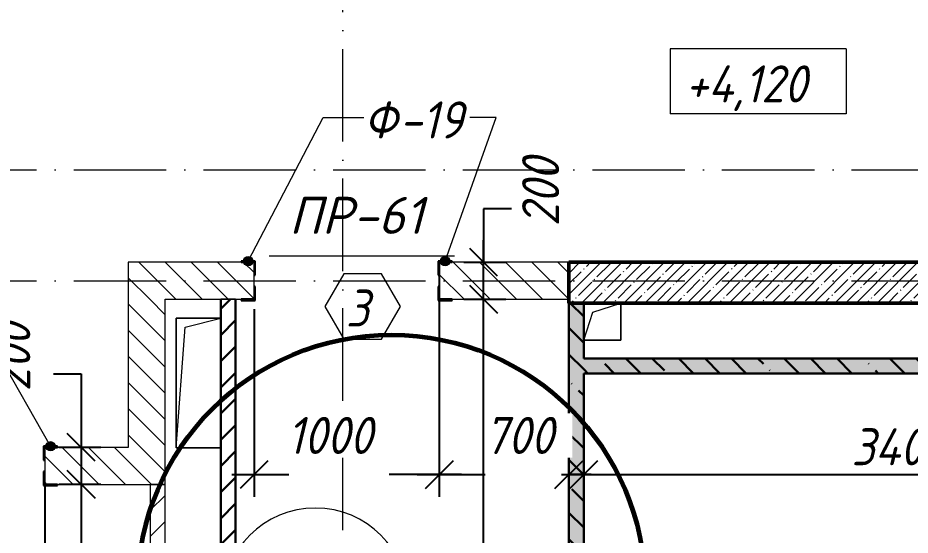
# Model space of a CAD drawing. Header units: millimetres. Extents: x -6064 to 178764, y -5836 to 29924.
# Drawn here: x 108955 to 113773, y 9126 to 11921 of the extents above; entities that cross this region are included whole.
import ezdxf

# ---------------------------------------------------------------- set-up
doc = ezdxf.new("R2010")
doc.units = ezdxf.units.MM
doc.linetypes.add('50_200_ШТРИХ_1Т_ш5_п1_п1_', pattern=[700, 500, -100, 0, -100])
for name, color, linetype, lineweight in [('0) ПГП', 1, 'Continuous', 30), ('1) ПГП Зеленый', 2, 'Continuous', 30), ('A-AREA-IDEN', 7, 'Continuous', 9), ('A-DETL-1', 7, 'Continuous', 50), ('A-DOOR-IDEN', 7, 'Continuous', 9), ('A-FLOR', 7, 'Continuous', 9), ('A-GENM', 7, 'Continuous', 9), ('A-GENM-1', 7, 'Continuous', 25), ('A-GENM-IDEN', 7, 'Continuous', 9), ('A-WALL-3', 7, 'Continuous', 50), ('A-WALL-PATT-1', 7, 'Continuous', 5), ('G-ANNO-DIMS', 7, 'Continuous', 9), ('Оси-1', 7, '50_200_ШТРИХ_1Т_ш5_п1_п1_', 9)]:
    doc.layers.add(name, color=color, linetype=linetype, lineweight=lineweight)
doc.layers.add('A-ANNO-DIMS', color=7, linetype='Continuous')
for name, color, linetype, lineweight, true_color in [('A-WALL-FNSH-2', 7, 'Continuous', 13, 0xce0000), ('A-WALL-FNSH-3', 7, 'Continuous', 13, 0x008000), ('A-WALL-PATT-2', 7, 'Continuous', 5, 0xce0000), ('A-WALL-PATT-3', 7, 'Continuous', 5, 0x008000)]:
    doc.layers.add(name, color=color, linetype=linetype, lineweight=lineweight, true_color=true_color)
doc.styles.add('ISOCPEUR_I_2', font='isocpeui.ttf', dxfattribs={"width": 0.9, "height": 200})
doc.styles.add('ISOCPEUR_I_4', font='isocpeui.ttf', dxfattribs={"height": 200})
doc.dimstyles.new('ISO-2_0_0_9К_СРЕДНИЙ', dxfattribs={"dimscale": 304.8, "dimtxt": 199.196235, "dimasz": 0.492126, "dimexe": 0.393701, "dimexo": 0, "dimgap": 0, "dimtad": 1, "dimdec": 0, "dimzin": 0, "dimdsep": 46, "dimtxsty": 'ISOCPEUR_I_2', "dimblk1": 'OBLIQUE', "dimblk2": 'OBLIQUE', "dimsah": 1, "dimcen": 0.09, "dimdle": 0.393701, "dimazin": 0, "dimtfac": 1, "dimtdec": 4, "dimtix": 1, "dimtmove": 1, "dimatfit": 3, "dimfxl": 1, "dimtvp": 1, "dimtolj": 1, "dimtzin": 0, "dimarcsym": 2})
doc.dimstyles.new('ISO-2_0_0_9К_СРЕДНИЙ_1', dxfattribs={"dimscale": 304.8, "dimtxt": 199.196235, "dimasz": 0.492126, "dimexe": 0.393701, "dimexo": 0, "dimgap": 0, "dimtad": 1, "dimdec": 0, "dimzin": 0, "dimdsep": 46, "dimtxsty": 'ISOCPEUR_I_2', "dimblk1": 'OBLIQUE', "dimblk2": 'OBLIQUE', "dimsah": 1, "dimcen": 0.09, "dimdle": 0.393701, "dimazin": 0, "dimtfac": 1, "dimtdec": 4, "dimtix": 1, "dimtmove": 2, "dimatfit": 3, "dimfxl": 1, "dimtvp": 1, "dimtolj": 1, "dimtzin": 0, "dimarcsym": 2})
doc.dimstyles.new('ISO-2_0_0_9К_СРЕДНИЙ_2', dxfattribs={"dimscale": 304.8, "dimtxt": 199.196235, "dimasz": 0.492126, "dimexe": 0.393701, "dimexo": 0, "dimgap": 0, "dimtad": 1, "dimdec": 0, "dimzin": 0, "dimdsep": 46, "dimtxsty": 'ISOCPEUR_I_2', "dimblk1": 'OBLIQUE', "dimblk2": 'OBLIQUE', "dimsah": 1, "dimcen": 0.09, "dimdle": 0.393701, "dimazin": 0, "dimtfac": 1, "dimtdec": 4, "dimtix": 1, "dimtmove": 0, "dimatfit": 3, "dimfxl": 1, "dimtvp": 1, "dimtolj": 1, "dimtzin": 0, "dimarcsym": 2})
doc.dimstyles.new('ISO-2_0_0_9К_СРЕДНИЙ_ФОН', dxfattribs={"dimscale": 304.8, "dimtxt": 199.196235, "dimasz": 0.492126, "dimexe": 0.393701, "dimexo": 0, "dimgap": 0.164042, "dimtad": 1, "dimdec": 0, "dimdsep": 46, "dimtxsty": 'ISOCPEUR_I_2', "dimblk1": 'OBLIQUE', "dimblk2": 'OBLIQUE', "dimsah": 1, "dimcen": 0.09, "dimdle": 0.393701, "dimazin": 0, "dimtfac": 1, "dimtdec": 4, "dimtix": 1, "dimtmove": 2, "dimatfit": 3, "dimfxl": 1, "dimtvp": 1, "dimtfill": 1, "dimtolj": 1, "dimtzin": 0, "dimarcsym": 2})
doc.dimstyles.new('ISO-2_0_0_9К_СРЕДНИЙ_ФОН_1', dxfattribs={"dimscale": 304.8, "dimtxt": 199.196235, "dimasz": 0.492126, "dimexe": 0.393701, "dimexo": 0, "dimgap": 0.164042, "dimtad": 1, "dimdec": 0, "dimdsep": 46, "dimtxsty": 'ISOCPEUR_I_2', "dimblk1": 'OBLIQUE', "dimblk2": 'OBLIQUE', "dimsah": 1, "dimcen": 0.09, "dimdle": 0.393701, "dimazin": 0, "dimtfac": 1, "dimtdec": 4, "dimtix": 1, "dimtmove": 0, "dimatfit": 3, "dimfxl": 1, "dimtvp": 1, "dimtfill": 1, "dimtolj": 1, "dimtzin": 0, "dimarcsym": 2})
pattern_1 = [(50, (0, 0), (72.873764, -6.37607), [7.62, -83.82]), (355, (0, 0), (-14.09699, 76.422444), [6.096, -67.056]), (100.451, (6.07, -0.53), (58.776964, 70.04687), [6.476, -71.236]), (46.184, (0, 20.32), (108.43142, -16.817454), [11.43, -125.73]), (96.636, (9.04, 18.92), (94.961, 98.97089), [9.714, -106.854]), (351.184, (0, 20.32), (94.96227, 98.97018), [9.144, -100.584]), (21, (10.16, 15.24), (60.64565, -40.906537), [7.62, -83.82]), (326, (10.16, 15.24), (24.72083, 73.67493), [6.096, -67.056]), (71.451, (15.214, 11.83), (85.36689, 32.768737), [6.476, -71.236]), (37.5, (0, 0), (1.235525, 33.8224325), [3.353, -62.89, 3.353, -64.719, -67.31]), (37.5, (0, 0), (1.235525, 33.8224325), [-134.315, 3.353, -63.957]), (7.5, (0, 0), (26.728146, 40.072549), [3.353, -35.458, 3.353, -61.366, -25.654]), (7.5, (0, 0), (26.728146, 40.072549), [-103.53, 3.353, -22.301]), (327.5, (-22.657, 0), (54.2363175, -2.2921173), [3.353, -22.047, 3.353, -75.895, -105.156]), (327.5, (-22.657, 0), (54.2363175, -2.2921173), [-104.648, 3.353, -101.803]), (317.5, (-32.817, 0), (59.25158, 10.17014), [3.353, -29.667, 3.353, -49.276, -74.676]), (317.5, (-32.817, 0), (59.25158, 10.17014), [-85.649, 3.353, -71.323])]
pattern_2 = [(135, (0, 0), (-142.5612, -142.5612), []), (135, (142.56, 0), (-142.5612, -142.5612), [252.016, -50.403, 3.353, -47.05])]
pattern_3 = [(45, (0, 0), (-70.71068, 70.71068), [])]
pattern_4 = [(135, (0, 0), (-70.71068, -70.71068), [])]

# ---------------------------------------------------------------- blocks, each defined once
blk = doc.blocks.new('AR_Отверстие прямоугольное _в плите_ - AR_Отверстие прямоугольное _в плите_-V73-АР1_1_Кладочный план 2 этажа')
at = {"layer": 'A-GENM'}
for p, q in [((-50, 50), (100, 100)), ((100, -100), (100, 100)), ((-100, -100), (-50, 50)), ((-100, -100), (100, -100))]:
    blk.add_line(p, q, dxfattribs=at)
blk = doc.blocks.new('AR_Отверстие прямоугольное _в плите_ - AR_Отверстие прямоугольное _в плите_-24526029-АР1_1_Кладочный план 2 этажа')
at = {"layer": 'A-GENM'}
for p, q in [((120, 350), (-120, 350)), ((-120, 350), (-120, -350)), ((-72, 302), (120, 350)), ((-120, -350), (-72, 302)), ((-120, -350), (120, -350))]:
    blk.add_line(p, q, dxfattribs=at)
blk = doc.blocks.new('Фахверк_СКБ_Уголок - Ф-19_200х3980 h-28533769-АР1_1_Кладочный план 2 этажа')
at = {"layer": 'A-GENM-1'}
for p, q in [((200, 156), (125, 156)), ((125, 156), (125, 81)), ((131, 81), (131, 150)), ((131, 150), (200, 150)), ((200, 150), (200, 156)), ((125, 81), (131, 81)), ((131, 19), (125, 19)), ((125, 19), (125, -56)), ((131, -50), (131, 19)), ((125, -56), (200, -56)), ((200, -50), (131, -50)), ((200, -56), (200, -50))]:
    blk.add_line(p, q, dxfattribs=at)
blk = doc.blocks.new('_Oblique')
at = {"color": 0, "linetype": 'ByBlock', "lineweight": -2}
blk.add_line((-0.5, -0.5), (0.5, 0.5), dxfattribs=at)
blk = doc.blocks.new('DIMBLOCK5-АР1_1_Кладочный план 2 этажа')
at = {"layer": 'A-ANNO-DIMS', "color": 0, "lineweight": -2, "transparency": 16777216}
for p, q in [((111230, 10600), (111230, 9333.2)), ((111930, 9347.1), (111930, 9573.2)), ((111110, 9453.2), (111478.4, 9453.2)), ((112050, 9453.2), (111924.2, 9453.2))]:
    blk.add_line(p, q, dxfattribs=at)
at = {"layer": 'Defpoints', "color": 0, "transparency": 16777216}
for p in [(111230, 10600), (111230, 9453.2), (111930, 9347.1)]:
    blk.add_point(p, dxfattribs=at)
at = {"layer": 'A-ANNO-DIMS', "color": 0, "lineweight": -2, "transparency": 16777216, "xscale": 150, "yscale": 150, "zscale": 150, "rotation": 180}
blk.add_blockref('_Oblique', (111230, 9453.2), dxfattribs=at)
at = {"layer": 'A-ANNO-DIMS', "color": 0, "transparency": 16777216, "insert": (111473.8, 9764.5), "char_height": 200, "width": 455.087, "attachment_point": 1, "line_spacing_factor": 1.149209, "style": 'ISOCPEUR_I_2', "bg_fill": 3, "box_fill_scale": 1.1, "bg_fill_color": 256, "bg_fill_true_color": 13158600, "bg_fill_transparency": 0}
blk.add_mtext('\\A1;700', dxfattribs=at)
at = {"layer": 'A-ANNO-DIMS', "color": 0, "lineweight": -2, "transparency": 16777216, "xscale": 150, "yscale": 150, "zscale": 150}
blk.add_blockref('_Oblique', (111930, 9453.2), dxfattribs=at)
blk = doc.blocks.new('DIMBLOCK6-АР1_1_Кладочный план 2 этажа')
at = {"layer": 'A-ANNO-DIMS', "color": 0, "lineweight": -2, "transparency": 16777216}
for p, q in [((111230, 10600), (111230, 9333.2)), ((110230, 10347), (110230, 9333.2)), ((110110, 9453.2), (110418.2, 9453.2)), ((111350, 9453.2), (110960.4, 9453.2))]:
    blk.add_line(p, q, dxfattribs=at)
at = {"layer": 'Defpoints', "color": 0, "transparency": 16777216}
for p in [(111230, 10600), (110230, 10347), (110230, 9453.2)]:
    blk.add_point(p, dxfattribs=at)
at = {"layer": 'A-ANNO-DIMS', "color": 0, "lineweight": -2, "transparency": 16777216, "xscale": 150, "yscale": 150, "zscale": 150, "rotation": 180}
blk.add_blockref('_Oblique', (110230, 9453.2), dxfattribs=at)
at = {"layer": 'A-ANNO-DIMS', "color": 0, "lineweight": -2, "transparency": 16777216, "xscale": 150, "yscale": 150, "zscale": 150}
blk.add_blockref('_Oblique', (111230, 9453.2), dxfattribs=at)
at = {"layer": 'A-ANNO-DIMS', "color": 0, "transparency": 16777216, "insert": (110408.9, 9764.5), "char_height": 200, "width": 560.814, "attachment_point": 1, "line_spacing_factor": 1.149209, "style": 'ISOCPEUR_I_2', "bg_fill": 3, "box_fill_scale": 1.1, "bg_fill_color": 256, "bg_fill_true_color": 13158600, "bg_fill_transparency": 0}
blk.add_mtext('\\A1;1000', dxfattribs=at)
blk = doc.blocks.new('DIMBLOCK46-АР1_1_Кладочный план 2 этажа')
at = {"layer": 'A-ANNO-DIMS', "color": 0, "lineweight": -2, "transparency": 16777216}
for p, q in [((107650, 9389), (107650, 8533.2)), ((109100, 9392), (109100, 8533.2)), ((107530, 8653.2), (109220, 8653.2))]:
    blk.add_line(p, q, dxfattribs=at)
at = {"layer": 'Defpoints', "color": 0, "transparency": 16777216}
for p in [(107650, 9389), (109100, 9392), (109100, 8653.2)]:
    blk.add_point(p, dxfattribs=at)
at = {"layer": 'A-ANNO-DIMS', "color": 0, "lineweight": -2, "transparency": 16777216, "xscale": 150, "yscale": 150, "zscale": 150, "rotation": 180}
blk.add_blockref('_Oblique', (107650, 8653.2), dxfattribs=at)
at = {"layer": 'A-ANNO-DIMS', "color": 0, "lineweight": -2, "transparency": 16777216, "xscale": 150, "yscale": 150, "zscale": 150}
blk.add_blockref('_Oblique', (109100, 8653.2), dxfattribs=at)
at = {"layer": 'A-ANNO-DIMS', "color": 0, "transparency": 16777216, "insert": (108375, 8753.2), "char_height": 200, "width": 579.201, "attachment_point": 5, "style": 'ISOCPEUR_I_2'}
blk.add_mtext('\\A1;1450', dxfattribs=at)
blk = doc.blocks.new('Высотные отметки - 9_5х3_5_h_-17668430-АР1_1_Кладочный план 2 этажа')
at = {"layer": 'G-ANNO-DIMS'}
for p, q in [((-4.75, 3.5), (-4.75, 0)), ((4.75, 3.5), (-4.75, 3.5)), ((4.75, 3.5), (4.75, 0)), ((4.75, 0), (-4.75, 0))]:
    blk.add_line(p, q, dxfattribs=at)
blk = doc.blocks.new('DIMBLOCK124-АР1_1_Кладочный план 2 этажа')
at = {"layer": 'A-ANNO-DIMS', "color": 0, "lineweight": -2, "transparency": 16777216}
for p, q in [((109146.3, 9997), (109296.3, 9997)), ((109296.3, 9997), (109296.3, 9600)), ((109296.3, 9720), (109296.3, 9280)), ((109402.4, 9600), (109176.3, 9600)), ((109402.4, 9400), (109176.3, 9400))]:
    blk.add_line(p, q, dxfattribs=at)
at = {"layer": 'Defpoints', "color": 0, "transparency": 16777216}
for p in [(109402.4, 9600), (109296.3, 9400), (109402.4, 9400)]:
    blk.add_point(p, dxfattribs=at)
at = {"layer": 'A-ANNO-DIMS', "color": 0, "lineweight": -2, "transparency": 16777216, "xscale": 150, "yscale": 150, "zscale": 150}
for p, rotation in [((109296.3, 9600), 90), ((109296.3, 9400), 270)]:
    blk.add_blockref('_Oblique', p, dxfattribs=dict(at, rotation=rotation))
at = {"layer": 'A-ANNO-DIMS', "color": 0, "transparency": 16777216, "insert": (108821.8, 9902.8), "char_height": 200, "width": 455.087, "attachment_point": 1, "rotation": 90, "line_spacing_factor": 1.149209, "style": 'ISOCPEUR_I_2'}
blk.add_mtext('\\A1;200', dxfattribs=at)
blk = doc.blocks.new('DIMBLOCK125-АР1_1_Кладочный план 2 этажа')
at = {"layer": 'A-ANNO-DIMS', "color": 0, "lineweight": -2, "transparency": 16777216}
for p, q in [((109296.3, 9520), (109296.3, 7083)), ((109402.4, 9400), (109176.3, 9400)), ((109296.3, 5060), (109296.3, 6561.3)), ((109664.5, 5180), (109176.3, 5180))]:
    blk.add_line(p, q, dxfattribs=at)
at = {"layer": 'Defpoints', "color": 0, "transparency": 16777216}
for p in [(109402.4, 9400), (109296.3, 5180), (109664.5, 5180)]:
    blk.add_point(p, dxfattribs=at)
at = {"layer": 'A-ANNO-DIMS', "color": 0, "lineweight": -2, "transparency": 16777216, "xscale": 150, "yscale": 150, "zscale": 150}
for p, rotation in [((109296.3, 9400), 90), ((109296.3, 5180), 270)]:
    blk.add_blockref('_Oblique', p, dxfattribs=dict(at, rotation=rotation))
at = {"layer": 'A-ANNO-DIMS', "color": 0, "transparency": 16777216, "insert": (109035, 6509.6), "char_height": 200, "width": 625.17, "attachment_point": 1, "rotation": 90, "line_spacing_factor": 1.149209, "style": 'ISOCPEUR_I_2'}
blk.add_mtext('\\A1;4220', dxfattribs=at)
blk = doc.blocks.new('AAR_СКБ_Марка_Двери_Перемычка и проем - Марка перемычки и проема-25306769-АР1_1_Кладочный план 2 этажа')
at = {"layer": 'A-DOOR-IDEN'}
for p, q in [((-5, 0), (5, 0)), ((-0.968, -0.984), (-1.986, -2.747)), ((1.067, -0.984), (-0.968, -0.984)), ((2.085, -2.747), (1.067, -0.984)), ((-1.986, -2.747), (-0.968, -4.509)), ((1.067, -4.509), (2.085, -2.747)), ((-0.968, -4.509), (1.067, -4.509))]:
    blk.add_line(p, q, dxfattribs=at)
blk = doc.blocks.new('DIMBLOCK511-АР1_1_Кладочный план 2 этажа')
at = {"layer": 'A-ANNO-DIMS', "color": 0, "lineweight": -2, "transparency": 16777216}
for p, q in [((115410, 9940), (115410, 9333.2)), ((112010, 9559.3), (112010, 9333.2)), ((111890, 9453.2), (115530, 9453.2))]:
    blk.add_line(p, q, dxfattribs=at)
at = {"layer": 'Defpoints', "color": 0, "transparency": 16777216}
for p in [(115410, 9940), (112010, 9559.3), (115410, 9453.2)]:
    blk.add_point(p, dxfattribs=at)
at = {"layer": 'A-ANNO-DIMS', "color": 0, "lineweight": -2, "transparency": 16777216, "xscale": 150, "yscale": 150, "zscale": 150, "rotation": 180}
blk.add_blockref('_Oblique', (112010, 9453.2), dxfattribs=at)
at = {"layer": 'A-ANNO-DIMS', "color": 0, "lineweight": -2, "transparency": 16777216, "xscale": 150, "yscale": 150, "zscale": 150}
blk.add_blockref('_Oblique', (115410, 9453.2), dxfattribs=at)
at = {"layer": 'A-ANNO-DIMS', "color": 0, "transparency": 16777216, "insert": (113710, 9603.2), "char_height": 200, "width": 625.17, "attachment_point": 5, "style": 'ISOCPEUR_I_2', "bg_fill": 3, "box_fill_scale": 1.1, "bg_fill_color": 256, "bg_fill_true_color": 13158600, "bg_fill_transparency": 0}
blk.add_mtext('\\A1;3400', dxfattribs=at)
blk = doc.blocks.new('DIMBLOCK529-АР1_1_Кладочный план 2 этажа')
at = {"layer": 'A-ANNO-DIMS', "color": 0, "lineweight": -2, "transparency": 16777216}
for p, q in [((111469.5, 6580), (111469.5, 10520)), ((111363.5, 10400), (111589.5, 10400)), ((111363.5, 6700), (111589.5, 6700))]:
    blk.add_line(p, q, dxfattribs=at)
at = {"layer": 'Defpoints', "color": 0, "transparency": 16777216}
for p in [(111363.5, 10400), (111469.5, 10400), (111363.5, 6700)]:
    blk.add_point(p, dxfattribs=at)
at = {"layer": 'A-ANNO-DIMS', "color": 0, "lineweight": -2, "transparency": 16777216, "xscale": 150, "yscale": 150, "zscale": 150}
for p, rotation in [((111469.5, 10400), 90), ((111469.5, 6700), 270)]:
    blk.add_blockref('_Oblique', p, dxfattribs=dict(at, rotation=rotation))
at = {"layer": 'A-ANNO-DIMS', "color": 0, "transparency": 16777216, "insert": (111368.2, 8550), "char_height": 200, "width": 606.782, "attachment_point": 5, "rotation": 90, "style": 'ISOCPEUR_I_2'}
blk.add_mtext('\\A1;3700', dxfattribs=at)
blk = doc.blocks.new('DIMBLOCK530-АР1_1_Кладочный план 2 этажа')
at = {"layer": 'A-ANNO-DIMS', "color": 0, "lineweight": -2, "transparency": 16777216}
for p, q in [((111619.5, 10888.9), (111469.5, 10888.9)), ((111469.5, 10888.9), (111469.5, 10600)), ((111469.5, 10280), (111469.5, 10720)), ((111363.5, 10600), (111589.5, 10600)), ((111363.5, 10400), (111589.5, 10400))]:
    blk.add_line(p, q, dxfattribs=at)
at = {"layer": 'Defpoints', "color": 0, "transparency": 16777216}
for p in [(111363.5, 10600), (111469.5, 10600), (111363.5, 10400)]:
    blk.add_point(p, dxfattribs=at)
at = {"layer": 'A-ANNO-DIMS', "color": 0, "lineweight": -2, "transparency": 16777216, "xscale": 150, "yscale": 150, "zscale": 150}
for p, rotation in [((111469.5, 10600), 90), ((111469.5, 10400), 270)]:
    blk.add_blockref('_Oblique', p, dxfattribs=dict(at, rotation=rotation))
at = {"layer": 'A-ANNO-DIMS', "color": 0, "transparency": 16777216, "insert": (111677.4, 10794.7), "char_height": 200, "width": 455.087, "attachment_point": 1, "rotation": 90, "line_spacing_factor": 1.149209, "style": 'ISOCPEUR_I_2'}
blk.add_mtext('\\A1;200', dxfattribs=at)
blk = doc.blocks.new('Марка_Помещения - Номер-25198446-Объем проектирования 2 этажа')
at = {"layer": 'A-AREA-IDEN'}
for start, end in [(360, 180), (180, 360)]:
    blk.add_arc((0, 0), 2.5, start, end, dxfattribs=at)

msp = doc.modelspace()

# ---------------------------------------------------------------- hatches: boundary and pattern name
at = {"layer": '0) ПГП'}
h = msp.add_hatch(dxfattribs=at)
h.set_pattern_fill('FP_25', color=256, style=0, pattern_type=2)
h.set_pattern_definition(pattern_1)
h.paths.add_polyline_path([(111930, 5400), (112010, 5400), (112010, 10380), (111930, 10380), (111930, 8674.8)], flags=0)
h = msp.add_hatch(dxfattribs=at)
h.set_pattern_fill('FP_26', color=256, style=0, pattern_type=2)
h.set_pattern_definition(pattern_2)
h.paths.add_polyline_path([(111930, 5400), (112010, 5400), (112010, 10380), (111930, 10380), (111930, 8674.8)], flags=0)
h = msp.add_hatch(dxfattribs=at)
h.set_pattern_fill('FP_25', color=256, style=0, pattern_type=2)
h.set_pattern_definition(pattern_1)
h.paths.add_polyline_path([(118800, 10000), (118800, 10080), (115410, 10080), (115410, 10000), (117884.8, 10000)], flags=0)
h.paths.add_polyline_path([(115370, 10000), (115370, 10007.4), (115405.5, 10007.4), (115405.5, 10072.6), (115370, 10072.6), (115370, 10080), (112010, 10080), (112010, 10000), (114820.3, 10000)], flags=0)
h = msp.add_hatch(dxfattribs=at)
h.set_pattern_fill('FP_26', color=256, style=0, pattern_type=2)
h.set_pattern_definition(pattern_2)
h.paths.add_polyline_path([(118800, 10000), (118800, 10080), (115410, 10080), (115410, 10000), (117884.8, 10000)], flags=0)
h.paths.add_polyline_path([(115370, 10000), (115370, 10007.4), (115405.5, 10007.4), (115405.5, 10072.6), (115370, 10072.6), (115370, 10080), (112010, 10080), (112010, 10000), (114820.3, 10000)], flags=0)
at = {"layer": '1) ПГП Зеленый'}
h = msp.add_hatch(dxfattribs=at)
h.set_pattern_fill('FP_24', color=256, style=0, pattern_type=2)
h.set_pattern_definition(pattern_3)
h.paths.add_polyline_path([(110050, 6700), (110130, 6700), (110130, 10400), (110050, 10400), (110050, 8674.8)], flags=0)
at = {"layer": 'A-GENM-IDEN'}
h = msp.add_hatch(color=256, dxfattribs=at)
edge = h.paths.add_edge_path(flags=0)
edge.add_arc((109131.5, 9606), 25, 0, 360)
at = {"layer": 'A-WALL-PATT-1'}
h = msp.add_hatch(dxfattribs=at)
h.set_pattern_fill('FP_7', color=256, style=0, pattern_type=2)
h.set_pattern_definition([(45, (0, 0), (-57.024626, 57.024626), []), (45, (57.025, 0), (-57.024626, 57.024626), [100.806, -20.161, 3.353, -16.808])])
h.paths.add_polyline_path([(119330, 10380), (119330, 10600), (111930, 10600), (111930, 10380), (117884.8, 10380)], flags=0)
at = {"layer": 'A-WALL-PATT-2'}
h = msp.add_hatch(dxfattribs=at)
h.set_pattern_fill('FP_22', color=256, style=0, pattern_type=2)
h.set_pattern_definition(pattern_4)
h.paths.add_polyline_path([(109750, 10400), (110230, 10400), (110230, 10600), (109550, 10600), (109550, 10400)], flags=0)
h.paths.add_polyline_path([(111930, 10400), (111930, 10600), (111230, 10600), (111230, 10400), (111755.8, 10400)], flags=0)
h = msp.add_hatch(dxfattribs=at)
h.set_pattern_fill('FP_22', color=256, style=0, pattern_type=2)
h.set_pattern_definition(pattern_4)
h.paths.add_polyline_path([(109550, 9600), (109750, 9600), (109750, 10400), (109550, 10400)], flags=0)
h = msp.add_hatch(dxfattribs=at)
h.set_pattern_fill('FP_22', color=256, style=0, pattern_type=2)
h.set_pattern_definition(pattern_4)
h.paths.add_polyline_path([(109100, 9400), (109750, 9400), (109750, 9600), (109100, 9600), (109100, 9469)], flags=0)
h.paths.add_polyline_path([(107581, 9400), (107650, 9400), (107650, 9600), (107350, 9600), (107350, 9400)], flags=0)
at = {"layer": 'A-WALL-PATT-3'}
h = msp.add_hatch(dxfattribs=at)
h.set_pattern_fill('FP_24', color=256, style=0, pattern_type=2)
h.set_pattern_definition(pattern_3)
h.paths.add_polyline_path([(109750, 100), (109750, 3690), (109742.6, 3690), (109742.6, 3725.5), (109677.4, 3725.5), (109677.4, 3690), (109670, 3690), (109670, 100)], flags=0)
h.paths.add_polyline_path([(109742.6, 5184.5), (109742.6, 5220), (109750, 5220), (109750, 9400), (109670, 9400), (109670, 5220), (109677.4, 5220), (109677.4, 5184.5)], flags=0)

# ---------------------------------------------------------------- linework, layer by layer
at = {"layer": '0) ПГП'}
for p, q in [((111930, 10380), (111930, 5400)), ((112010, 10080), (112010, 10380)), ((115370, 10080), (112010, 10080)), ((112010, 8060), (112010, 10000)), ((112010, 10000), (115370, 10000))]:
    msp.add_line(p, q, dxfattribs=at)
at = {"layer": '1) ПГП Зеленый'}
for p, q in [((110050, 10400), (110050, 6700)), ((110130, 6700), (110130, 10400))]:
    msp.add_line(p, q, dxfattribs=at)
at = {"layer": 'A-DETL-1'}
msp.add_line((111930, 10380), (119330, 10380), dxfattribs=at)
at = {"layer": 'A-FLOR'}
for p, q in [((112210, 10380), (112210, 10180)), ((109810, 10298), (110050, 10298)), ((109810, 9598), (109810, 10298)), ((112210, 10180), (112010, 10180)), ((110050, 9598), (109810, 9598))]:
    msp.add_line(p, q, dxfattribs=at)
at = {"layer": 'A-GENM-IDEN'}
for p, q in [((110603.7, 11381.5), (110823.6, 11381.5)), ((111536.5, 11381.5), (111394.9, 11381.5)), ((109131.5, 9606), (108776.2, 10229.7))]:
    msp.add_line(p, q, dxfattribs=at)
msp.add_circle((109131.5, 9606), 25, dxfattribs=at)
at = {"layer": 'A-WALL-3'}
for p, q in [((119330, 10600), (111930, 10600)), ((111930, 10600), (111930, 10380))]:
    msp.add_line(p, q, dxfattribs=at)
at = {"layer": 'A-WALL-FNSH-2'}
for p, q in [((109550, 10600), (109550, 9600)), ((110161, 10600), (109550, 10600)), ((111930, 10600), (111299, 10600)), ((110230, 10469), (110230, 10531)), ((111230, 10531), (111230, 10469)), ((109750, 9400), (109750, 10400)), ((109750, 10400), (110161, 10400)), ((111299, 10400), (111930, 10400)), ((109550, 9600), (109169, 9600)), ((109100, 9531), (109100, 9469)), ((109169, 9400), (109750, 9400))]:
    msp.add_line(p, q, dxfattribs=at)
at = {"layer": 'A-WALL-FNSH-3'}
for p, q in [((110130, 10400), (110050, 10400)), ((109670, 9400), (109670, 5220)), ((109750, 9400), (109670, 9400)), ((109750, 5220), (109750, 9400))]:
    msp.add_line(p, q, dxfattribs=at)
at = {"layer": 'Оси-1'}
for p, q in [((110710, -4150), (110710, 28636.9)), ((-4160, 11100), (125951.6, 11100)), ((-4160, 10500), (125951.6, 10500))]:
    msp.add_line(p, q, dxfattribs=at)

# ---------------------------------------------------------------- block references
at = {"layer": 'A-AREA-IDEN', "xscale": 199.9999999999999, "yscale": 199.9999999999999, "zscale": 199.9999999999999}
msp.add_blockref('Марка_Помещения - Номер-25198446-Объем проектирования 2 этажа', (110561.2, 8772.5), dxfattribs=at)
at = {"layer": 'A-GENM'}
for name, p in [('AR_Отверстие прямоугольное _в плите_ - AR_Отверстие прямоугольное _в плите_-V73-АР1_1_Кладочный план 2 этажа', (112110, 10280)), ('AR_Отверстие прямоугольное _в плите_ - AR_Отверстие прямоугольное _в плите_-24526029-АР1_1_Кладочный план 2 этажа', (109930, 9948))]:
    msp.add_blockref(name, p, dxfattribs=at)
at = {"layer": 'A-GENM-1', "rotation": 180}
msp.add_blockref('Фахверк_СКБ_Уголок - Ф-19_200х3980 h-28533769-АР1_1_Кладочный план 2 этажа', (110361, 10550), dxfattribs=at)
at = {"layer": 'A-GENM-1'}
for p in [(111099, 10450), (108969, 9450)]:
    msp.add_blockref('Фахверк_СКБ_Уголок - Ф-19_200х3980 h-28533769-АР1_1_Кладочный план 2 этажа', p, dxfattribs=at)
at = {"layer": 'G-ANNO-DIMS', "xscale": 99.99999999999993, "yscale": 99.99999999999993, "zscale": 99.99999999999993}
msp.add_blockref('Высотные отметки - 9_5х3_5_h_-17668430-АР1_1_Кладочный план 2 этажа', (112951.3, 11402.6), dxfattribs=at)

# ---------------------------------------------------------------- texts
at = {"layer": 'A-GENM-IDEN', "char_height": 200, "attachment_point": 1}
for s, insert, width, style in [('\\fISOCPEUR|b0|i1|c204|p34|;\\W.9;Ф', (110823.6, 11469.2), 230.886, 'ISOCPEUR_I_2'), ('\\fISOCPEUR|b0|i1|c204|p34|;\\W.9;Ф', (110823.6, 11469.2), 230.886, 'ISOCPEUR_I_2'), ('-19', (111014.1, 11469.2), 432.911, 'ISOCPEUR_I_2'), ('-19', (111014.1, 11469.2), 432.911, 'ISOCPEUR_I_2'), ('ПР', (110418.9, 10953.6), 416.877, 'ISOCPEUR_I_4'), ('-61', (110762.8, 10953.6), 481.012, 'ISOCPEUR_I_4')]:
    msp.add_mtext(s, dxfattribs=dict(at, insert=insert, width=width, style=style))
at = {"layer": 'G-ANNO-DIMS', "insert": (112558.7, 11663.9), "char_height": 200, "width": 822.255, "attachment_point": 1, "line_spacing_factor": 1.149209, "style": 'ISOCPEUR_I_2'}
msp.add_mtext('+4,120', dxfattribs=at)

# ---------------------------------------------------------------- dimensions: what is measured, and where the dimension line sits
at = {"layer": 'A-ANNO-DIMS'}
for base, p1, p2, dimstyle, override, picture, middle in [((109296.3, 9400), (109402.4, 9600), (109402.4, 9400), 'ISO-2_0_0_9К_СРЕДНИЙ', {"dimpost": '<>', "dimfxl": 200}, 'DIMBLOCK124-АР1_1_Кладочный план 2 этажа', (109168.4, 9997)), ((109296.3, 5180), (109402.4, 9400), (109664.5, 5180), 'ISO-2_0_0_9К_СРЕДНИЙ_1', {"dimpost": '<>', "dimfxl": 4228.134958}, 'DIMBLOCK125-АР1_1_Кладочный план 2 этажа', (109168.4, 6822.2))]:
    dim = msp.add_linear_dim(base=base, p1=p1, p2=p2, angle=90, dimstyle=dimstyle, override=override, dxfattribs=at)
    dim.commit()
    dim.dimension.update_dxf_attribs({"geometry": picture, "text_midpoint": middle, "dimtype": 160, "text_rotation": 90})
dim = msp.add_linear_dim(base=(109100, 8653.2), p1=(107650, 9389), p2=(109100, 9392), dimstyle='ISO-2_0_0_9К_СРЕДНИЙ_2', override={"dimpost": '<>', "dimfxl": 1450.003204}, dxfattribs=at)
dim.commit()
dim.dimension.update_dxf_attribs({"geometry": 'DIMBLOCK46-АР1_1_Кладочный план 2 этажа', "text_midpoint": (108375, 8753.2)})

# ---------------------------------------------------------------- next in the draw order: dimensions: what is measured, and where the dimension line sits
dim = msp.add_linear_dim(base=(111230, 9453.2), p1=(111930, 9347.1), p2=(111230, 10600), dimstyle='ISO-2_0_0_9К_СРЕДНИЙ_ФОН', override={"dimpost": '<>', "dimfxl": 1435.159112}, dxfattribs=at)
dim.commit()
dim.dimension.update_dxf_attribs({"geometry": 'DIMBLOCK5-АР1_1_Кладочный план 2 этажа', "text_midpoint": (111701.3, 9631.2), "dimtype": 160})

# ---------------------------------------------------------------- next in the draw order: dimensions: what is measured, and where the dimension line sits
dim = msp.add_linear_dim(base=(110230, 9453.2), p1=(111230, 10600), p2=(110230, 10347), dimstyle='ISO-2_0_0_9К_СРЕДНИЙ_ФОН', override={"dimpost": '<>', "dimfxl": 1031.519893}, dxfattribs=at)
dim.commit()
dim.dimension.update_dxf_attribs({"geometry": 'DIMBLOCK6-АР1_1_Кладочный план 2 этажа', "text_midpoint": (110689.3, 9631.2), "dimtype": 160})
dim = msp.add_linear_dim(base=(115410, 9453.2), p1=(112010, 9559.3), p2=(115410, 9940), dimstyle='ISO-2_0_0_9К_СРЕДНИЙ_ФОН_1', override={"dimpost": '<>', "dimfxl": 3421.251402}, dxfattribs=at)
dim.commit()
dim.dimension.update_dxf_attribs({"geometry": 'DIMBLOCK511-АР1_1_Кладочный план 2 этажа', "text_midpoint": (113710, 9603.2)})

# ---------------------------------------------------------------- next in the draw order: hatches: boundary and pattern name
at = {"layer": 'A-GENM-IDEN'}
h = msp.add_hatch(color=256, dxfattribs=at)
edge = h.paths.add_edge_path(flags=0)
edge.add_arc((110198.5, 10606), 25, 0, 360)
h = msp.add_hatch(color=256, dxfattribs=at)
edge = h.paths.add_edge_path(flags=0)
edge.add_arc((111261.5, 10606), 25, 0, 360)

# ---------------------------------------------------------------- next in the draw order: linework, layer by layer
at = {"color": 6, "lineweight": 60}
msp.add_circle((110971.6, 8838.5), 1369.4, dxfattribs=at)
at = {"layer": 'A-GENM-IDEN'}
for p, q in [((110198.5, 10606), (110603.7, 11381.5)), ((111261.5, 10606), (111536.5, 11381.5))]:
    msp.add_line(p, q, dxfattribs=at)
for centre in [(110198.5, 10606), (111261.5, 10606)]:
    msp.add_circle(centre, 25, dxfattribs=at)

# ---------------------------------------------------------------- next in the draw order: block references
at = {"layer": 'A-DOOR-IDEN', "xscale": 99.99999999999993, "yscale": 99.99999999999993, "zscale": 99.99999999999993}
msp.add_blockref('AAR_СКБ_Марка_Двери_Перемычка и проем - Марка перемычки и проема-25306769-АР1_1_Кладочный план 2 этажа', (110811.7, 10635.4), dxfattribs=at)

# ---------------------------------------------------------------- next in the draw order: texts
at = {"layer": 'A-DOOR-IDEN', "insert": (110725.5, 10452.7), "char_height": 200, "width": 158.734, "attachment_point": 1, "style": 'ISOCPEUR_I_2'}
msp.add_mtext('\\fISOCPEUR|b0|i1|c204|p34|;\\W.9;3', dxfattribs=at)

# ---------------------------------------------------------------- next in the draw order: dimensions: what is measured, and where the dimension line sits
at = {"layer": 'A-ANNO-DIMS'}
dim = msp.add_linear_dim(base=(111469.5, 10600), p1=(111363.5, 10400), p2=(111363.5, 10600), angle=90, dimstyle='ISO-2_0_0_9К_СРЕДНИЙ', override={"dimpost": '<>', "dimfxl": 200}, dxfattribs=at)
dim.commit()
dim.dimension.update_dxf_attribs({"geometry": 'DIMBLOCK530-АР1_1_Кладочный план 2 этажа', "text_midpoint": (111691, 10888.9), "dimtype": 160, "text_rotation": 90})
dim = msp.add_linear_dim(base=(111469.5, 10400), p1=(111363.5, 6700), p2=(111363.5, 10400), angle=90, dimstyle='ISO-2_0_0_9К_СРЕДНИЙ_2', override={"dimpost": '<>', "dimfxl": 3699.999991}, dxfattribs=at)
dim.commit()
dim.dimension.update_dxf_attribs({"geometry": 'DIMBLOCK529-АР1_1_Кладочный план 2 этажа', "text_midpoint": (111368.2, 8550)})

doc.saveas('drawing.dxf')
